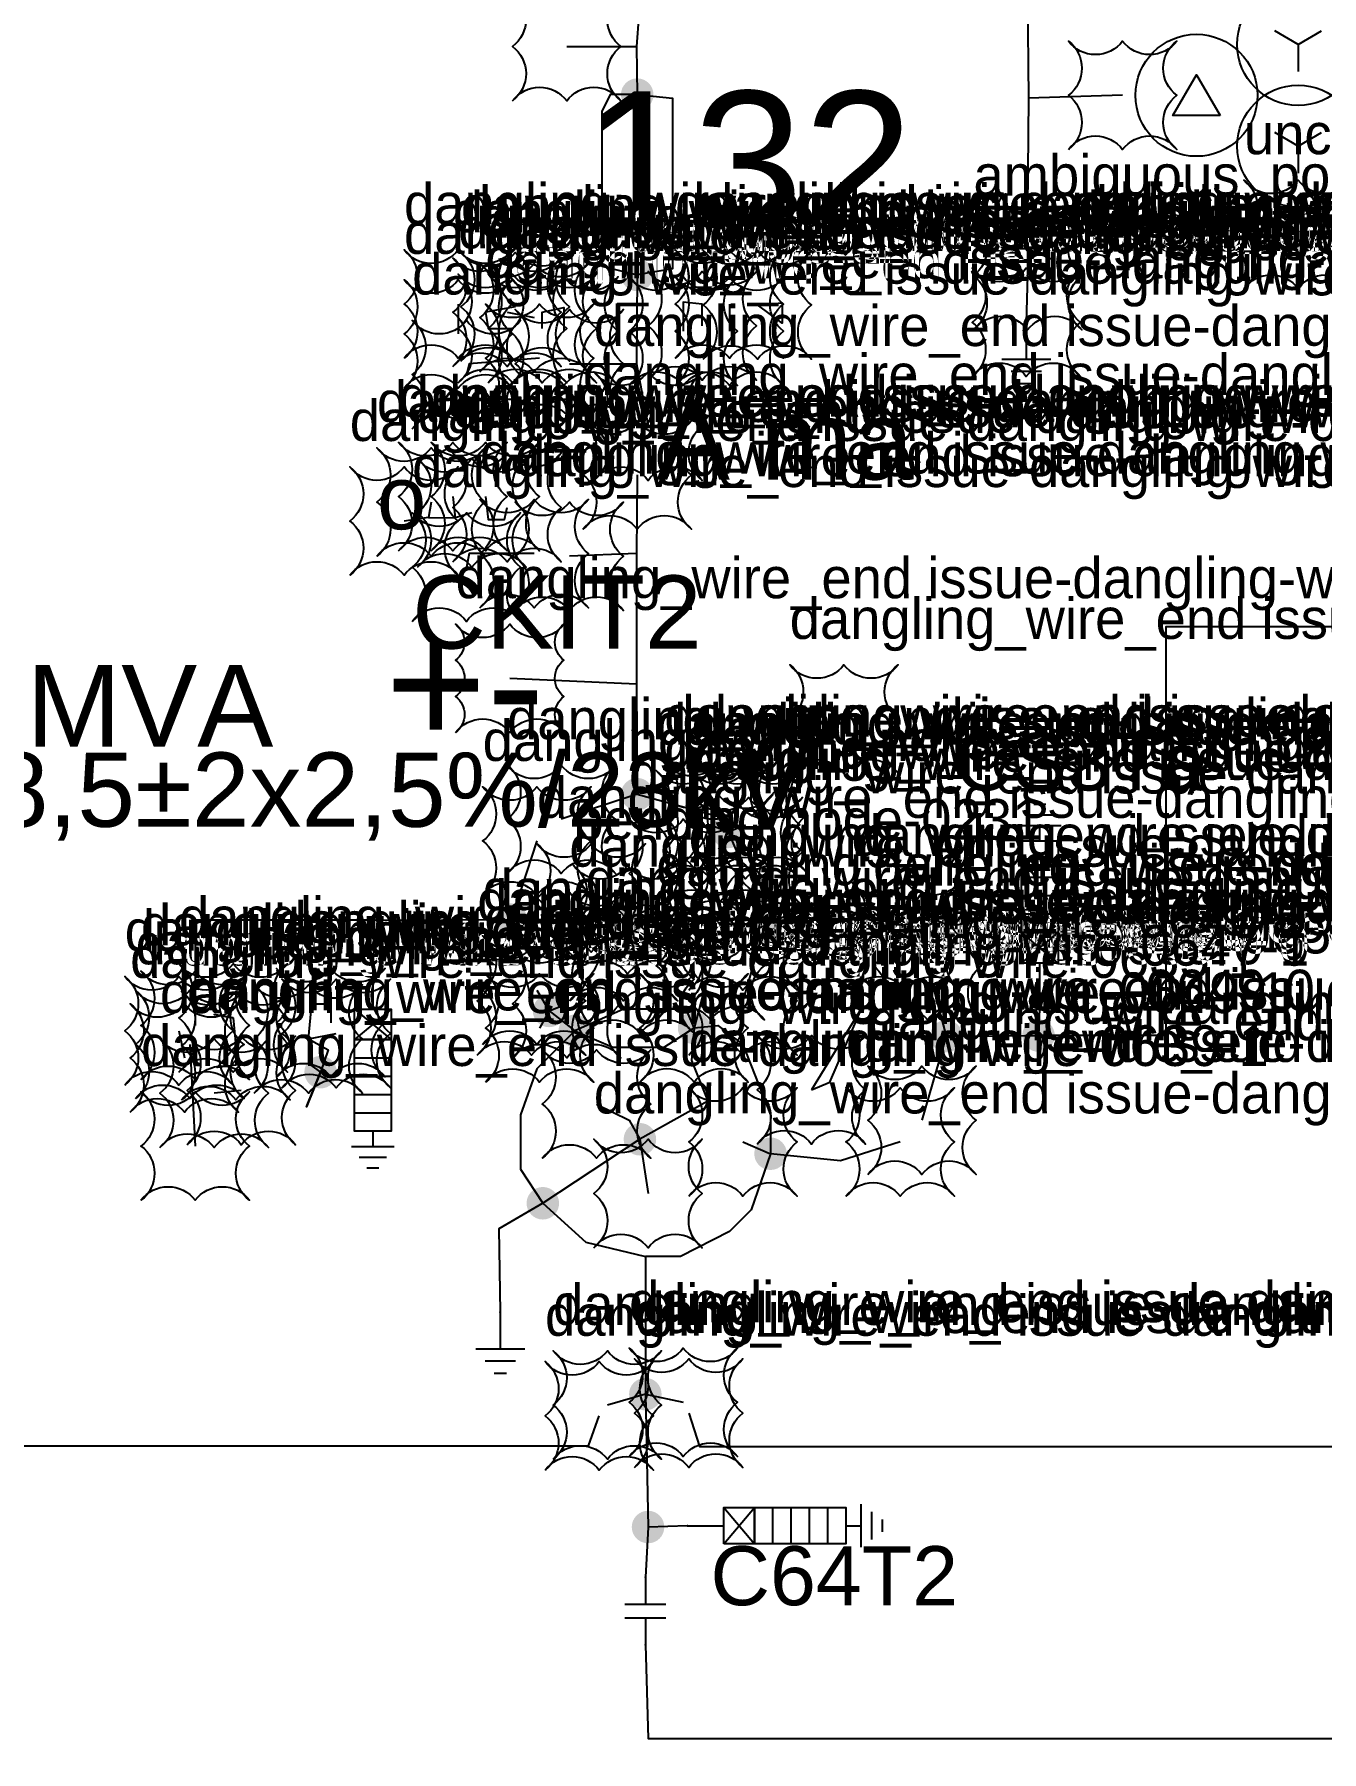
# Model space of a CAD drawing. Header units: millimetres. Extents: x -274 to 321, y 3 to 213.
# Drawn here: x 145.2 to 192.6, y 87.7 to 151 of the extents above; entities that cross this region are included whole.
import ezdxf

# ---------------------------------------------------------------- set-up
doc = ezdxf.new("R2010")
doc.units = ezdxf.units.MM
doc.layers.add('AI_REVIEW', color=2, linetype='Continuous')
doc.layers.add('TEXT', color=7, linetype='Continuous')
for name, color, linetype, lineweight in [('GROUND', 3, 'Continuous', 25), ('HV_110KV', 1, 'Continuous', 25), ('SLD_OTHER', 7, 'Continuous', 25)]:
    doc.layers.add(name, color=color, linetype=linetype, lineweight=lineweight)
doc.layers.add('SYM_PORTS', color=8, linetype='Continuous', plot=False)
doc.styles.add('SLD_TEXT', font='arial.ttf')

# ---------------------------------------------------------------- blocks, each defined once
blk = doc.blocks.new('SYM_VOLTAGE_TRANSFORMER')
at = {"lineweight": 25}
for points in [[(0, 4.625), (0, 3.625)], [(0, 1.375), (0, 2.375)], [(0, 1.375), (-0.8625, 0.875)], [(0, 1.375), (0.8625, 0.875)], [(0, -2.375), (0, -1.375)], [(0, -2.375), (-0.8625, -2.875)], [(0, -2.375), (0.8625, -2.875)]]:
    blk.add_lwpolyline(points, dxfattribs=at)
blk.add_lwpolyline([(2.875, 0.25), (4.625, 0.25), (3.75, -1.25)], close=True, dxfattribs=at)
for centre in [(0, 1.375), (3.75, -0.5), (0, -2.375)]:
    blk.add_circle(centre, 2.25, dxfattribs=at)
at = {"layer": 'SYM_PORTS'}
blk.add_point((0, 4.625), dxfattribs=at)
blk.add_attdef('DEVICE_CODE', (7, 1.625), '', height=2)
at = {"flags": 1}
blk.add_attdef('RATIO', (7, -1.375), '', height=2, dxfattribs=at)
blk = doc.blocks.new('SYM_COUPLING_CAPACITOR')
at = {"lineweight": 25}
for points in [[(0, 1.25), (0, 0.25)], [(-0.75, 0.25), (0.75, 0.25)], [(-0.75, -0.25), (0.75, -0.25)], [(0, -0.25), (0, -1.25)]]:
    blk.add_lwpolyline(points, dxfattribs=at)
at = {"layer": 'SYM_PORTS'}
for p in [(0, 1.25), (0, -1.25)]:
    blk.add_point(p, dxfattribs=at)
blk.add_attdef('DEVICE_CODE', (1.75, -1.75), '', height=2)
blk = doc.blocks.new('SYM_GROUND_SYMBOL')
at = {"lineweight": 25}
for points in [[(0, 1.25), (0, -0.25)], [(-1, -0.25), (1, -0.25)], [(-0.625, -0.75), (0.625, -0.75)], [(-0.25, -1.25), (0.25, -1.25)]]:
    blk.add_lwpolyline(points, dxfattribs=at)
at = {"layer": 'SYM_PORTS'}
blk.add_point((0, 1.25), dxfattribs=at)
blk = doc.blocks.new('SYM_SURGE_ARRESTER')
at = {"lineweight": 25}
for points in [[(0, 4), (0, 2.5)], [(-0.75, 2.5), (0.75, 1.25)], [(0.75, 2.5), (-0.75, 1.25)], [(-0.75, 0.5), (0.75, 0.5)], [(-0.75, -0.25), (0.75, -0.25)], [(-0.75, -1), (0.75, -1)], [(-0.75, -1.75), (0.75, -1.75)], [(0, -2.5), (0, -3.125)], [(-0.875, -3.125), (0.875, -3.125)], [(-0.5625, -3.5625), (0.5625, -3.5625)], [(-0.25, -4), (0.25, -4)]]:
    blk.add_lwpolyline(points, dxfattribs=at)
for points in [[(-0.75, 2.5), (0.75, 2.5), (0.75, 1.25), (-0.75, 1.25)], [(-0.75, 1.25), (0.75, 1.25), (0.75, -2.5), (-0.75, -2.5)]]:
    blk.add_lwpolyline(points, close=True, dxfattribs=at)
at = {"layer": 'SYM_PORTS'}
blk.add_point((0, 4), dxfattribs=at)
blk.add_attdef('DEVICE_CODE', (1.875, 1), '', height=2)

msp = doc.modelspace()

# ---------------------------------------------------------------- hatches: boundary and pattern name
at = {"layer": 'GROUND'}
h = msp.add_hatch(color=7, dxfattribs=at)
edge = h.paths.add_edge_path()
edge.add_arc((164.15, 115.033), 0.6, 0, 360)
h = msp.add_hatch(color=7, dxfattribs=at)
edge = h.paths.add_edge_path()
edge.add_arc((165.1, 114.3), 0.6, 0, 360)
h = msp.add_hatch(color=7, dxfattribs=at)
edge = h.paths.add_edge_path()
edge.add_arc((169.498, 114.405), 0.6, 0, 360)
h = msp.add_hatch(color=7, dxfattribs=at)
edge = h.paths.add_edge_path()
edge.add_arc((167.5, 110.3), 0.6, 0, 360)
h = msp.add_hatch(color=7, dxfattribs=at)
edge = h.paths.add_edge_path()
edge.add_arc((172.317, 109.767), 0.6, 0, 360)
h = msp.add_hatch(color=7, dxfattribs=at)
edge = h.paths.add_edge_path()
edge.add_arc((163.92, 107.94), 0.6, 0, 360)
h = msp.add_hatch(color=7, dxfattribs=at)
edge = h.paths.add_edge_path()
edge.add_arc((167.7, 100.9), 0.6, 0, 360)
h = msp.add_hatch(color=7, dxfattribs=at)
edge = h.paths.add_edge_path()
edge.add_arc((167.8, 96), 0.6, 0, 360)
at = {"layer": 'HV_110KV'}
h = msp.add_hatch(color=7, dxfattribs=at)
edge = h.paths.add_edge_path()
edge.add_arc((167.4, 148.825), 0.6, 0, 360)
h = msp.add_hatch(color=7, dxfattribs=at)
edge = h.paths.add_edge_path()
edge.add_arc((167.4, 142.175), 0.6, 0, 360)
at = {"layer": 'SLD_OTHER'}
h = msp.add_hatch(color=7, dxfattribs=at)
edge = h.paths.add_edge_path()
edge.add_arc((167.4, 123.025), 0.6, 0, 360)
h = msp.add_hatch(color=7, dxfattribs=at)
edge = h.paths.add_edge_path()
edge.add_arc((170.75, 121.633), 0.6, 0, 360)
h = msp.add_hatch(color=7, dxfattribs=at)
edge = h.paths.add_edge_path()
edge.add_arc((162.75, 118.4), 0.6, 0, 360)
h = msp.add_hatch(color=7, dxfattribs=at)
edge = h.paths.add_edge_path()
edge.add_arc((167.048, 118.395), 0.6, 0, 360)
h = msp.add_hatch(color=7, dxfattribs=at)
edge = h.paths.add_edge_path()
edge.add_arc((172.1, 118.167), 0.6, 0, 360)
h = msp.add_hatch(color=7, dxfattribs=at)
edge = h.paths.add_edge_path()
edge.add_arc((178.8, 114.1), 0.6, 0, 360)
h = msp.add_hatch(color=7, dxfattribs=at)
edge = h.paths.add_edge_path()
edge.add_arc((182.2, 114.125), 0.6, 0, 360)
h = msp.add_hatch(color=7, dxfattribs=at)
edge = h.paths.add_edge_path()
edge.add_arc((155.725, 112.775), 0.6, 0, 360)

# ---------------------------------------------------------------- linework, layer by layer
at = {"layer": 'AI_REVIEW'}
for points in [[(162.8, 148.6, -0.5), (164.8, 148.6, -0.5), (166.8, 148.6, -0.5), (166.8, 150.6, -0.5), (166.8, 152.6, -0.5), (164.8, 152.6, -0.5), (162.8, 152.6, -0.5), (162.8, 150.6, -0.5)], [(183.3, 146.8, -0.5), (185.3, 146.8, -0.5), (187.3, 146.8, -0.5), (187.3, 148.8, -0.5), (187.3, 150.8, -0.5), (185.3, 150.8, -0.5), (183.3, 150.8, -0.5), (183.3, 148.8, -0.5)], [(189.775, 141.675, -0.5), (191.775, 141.675, -0.5), (193.775, 141.675, -0.5), (193.775, 143.675, -0.5), (193.775, 145.675, -0.5), (191.775, 145.675, -0.5), (189.775, 145.675, -0.5), (189.775, 143.675, -0.5)], [(179.8, 140.15, -0.5), (181.8, 140.15, -0.5), (183.8, 140.15, -0.5), (183.8, 142.15, -0.5), (183.8, 144.15, -0.5), (181.8, 144.15, -0.5), (179.8, 144.15, -0.5), (179.8, 142.15, -0.5)], [(158.8, 139.1, -0.5), (160.8, 139.1, -0.5), (162.8, 139.1, -0.5), (162.8, 141.1, -0.5), (162.8, 143.1, -0.5), (160.8, 143.1, -0.5), (158.8, 143.1, -0.5), (158.8, 141.1, -0.5)], [(160.6, 138.8, -0.5), (162.6, 138.8, -0.5), (164.6, 138.8, -0.5), (164.6, 140.8, -0.5), (164.6, 142.8, -0.5), (162.6, 142.8, -0.5), (160.6, 142.8, -0.5), (160.6, 140.8, -0.5)], [(160.9, 139, -0.5), (162.9, 139, -0.5), (164.9, 139, -0.5), (164.9, 141, -0.5), (164.9, 143, -0.5), (162.9, 143, -0.5), (160.9, 143, -0.5), (160.9, 141, -0.5)], [(161.6, 138.6, -0.5), (163.6, 138.6, -0.5), (165.6, 138.6, -0.5), (165.6, 140.6, -0.5), (165.6, 142.6, -0.5), (163.6, 142.6, -0.5), (161.6, 142.6, -0.5), (161.6, 140.6, -0.5)], [(168.8, 139.1, -0.5), (170.8, 139.1, -0.5), (172.8, 139.1, -0.5), (172.8, 141.1, -0.5), (172.8, 143.1, -0.5), (170.8, 143.1, -0.5), (168.8, 143.1, -0.5), (168.8, 141.1, -0.5)], [(169.833, 139.067, -0.5), (171.833, 139.067, -0.5), (173.833, 139.067, -0.5), (173.833, 141.067, -0.5), (173.833, 143.067, -0.5), (171.833, 143.067, -0.5), (169.833, 143.067, -0.5), (169.833, 141.067, -0.5)], [(169.833, 139.067, -0.5), (171.833, 139.067, -0.5), (173.833, 139.067, -0.5), (173.833, 141.067, -0.5), (173.833, 143.067, -0.5), (171.833, 143.067, -0.5), (169.833, 143.067, -0.5), (169.833, 141.067, -0.5)], [(158.8, 138, -0.5), (160.8, 138, -0.5), (162.8, 138, -0.5), (162.8, 140, -0.5), (162.8, 142, -0.5), (160.8, 142, -0.5), (158.8, 142, -0.5), (158.8, 140, -0.5)], [(160.8, 138.2, -0.5), (162.8, 138.2, -0.5), (164.8, 138.2, -0.5), (164.8, 140.2, -0.5), (164.8, 142.2, -0.5), (162.8, 142.2, -0.5), (160.8, 142.2, -0.5), (160.8, 140.2, -0.5)], [(161.9, 138.2, -0.5), (163.9, 138.2, -0.5), (165.9, 138.2, -0.5), (165.9, 140.2, -0.5), (165.9, 142.2, -0.5), (163.9, 142.2, -0.5), (161.9, 142.2, -0.5), (161.9, 140.2, -0.5)], [(162.7, 138.1, -0.5), (164.7, 138.1, -0.5), (166.7, 138.1, -0.5), (166.7, 140.1, -0.5), (166.7, 142.1, -0.5), (164.7, 142.1, -0.5), (162.7, 142.1, -0.5), (162.7, 140.1, -0.5)], [(167.1, 138.1, -0.5), (169.1, 138.1, -0.5), (171.1, 138.1, -0.5), (171.1, 140.1, -0.5), (171.1, 142.1, -0.5), (169.1, 142.1, -0.5), (167.1, 142.1, -0.5), (167.1, 140.1, -0.5)], [(167.8, 138.3, -0.5), (169.8, 138.3, -0.5), (171.8, 138.3, -0.5), (171.8, 140.3, -0.5), (171.8, 142.3, -0.5), (169.8, 142.3, -0.5), (167.8, 142.3, -0.5), (167.8, 140.3, -0.5)], [(168.8, 138.1, -0.5), (170.8, 138.1, -0.5), (172.8, 138.1, -0.5), (172.8, 140.1, -0.5), (172.8, 142.1, -0.5), (170.8, 142.1, -0.5), (168.8, 142.1, -0.5), (168.8, 140.1, -0.5)], [(179.75, 138.425, -0.5), (181.75, 138.425, -0.5), (183.75, 138.425, -0.5), (183.75, 140.425, -0.5), (183.75, 142.425, -0.5), (181.75, 142.425, -0.5), (179.75, 142.425, -0.5), (179.75, 140.425, -0.5)], [(161.8, 137.1, -0.5), (163.8, 137.1, -0.5), (165.8, 137.1, -0.5), (165.8, 139.1, -0.5), (165.8, 141.1, -0.5), (163.8, 141.1, -0.5), (161.8, 141.1, -0.5), (161.8, 139.1, -0.5)], [(162.9, 136.9, -0.5), (164.9, 136.9, -0.5), (166.9, 136.9, -0.5), (166.9, 138.9, -0.5), (166.9, 140.9, -0.5), (164.9, 140.9, -0.5), (162.9, 140.9, -0.5), (162.9, 138.9, -0.5)], [(159.1, 136.5, -0.5), (161.1, 136.5, -0.5), (163.1, 136.5, -0.5), (163.1, 138.5, -0.5), (163.1, 140.5, -0.5), (161.1, 140.5, -0.5), (159.1, 140.5, -0.5), (159.1, 138.5, -0.5)], [(165.8, 134.6, -0.5), (167.8, 134.6, -0.5), (169.8, 134.6, -0.5), (169.8, 136.6, -0.5), (169.8, 138.6, -0.5), (167.8, 138.6, -0.5), (165.8, 138.6, -0.5), (165.8, 136.6, -0.5)], [(165.4, 132.8, -0.5), (167.4, 132.8, -0.5), (169.4, 132.8, -0.5), (169.4, 134.8, -0.5), (169.4, 136.8, -0.5), (167.4, 136.8, -0.5), (165.4, 136.8, -0.5), (165.4, 134.8, -0.5)], [(157.8, 131.8, -0.5), (159.8, 131.8, -0.5), (161.8, 131.8, -0.5), (161.8, 133.8, -0.5), (161.8, 135.8, -0.5), (159.8, 135.8, -0.5), (157.8, 135.8, -0.5), (157.8, 133.8, -0.5)], [(158.6, 132, -0.5), (160.6, 132, -0.5), (162.6, 132, -0.5), (162.6, 134, -0.5), (162.6, 136, -0.5), (160.6, 136, -0.5), (158.6, 136, -0.5), (158.6, 134, -0.5)], [(159.8, 132, -0.5), (161.8, 132, -0.5), (163.8, 132, -0.5), (163.8, 134, -0.5), (163.8, 136, -0.5), (161.8, 136, -0.5), (159.8, 136, -0.5), (159.8, 134, -0.5)], [(160.6, 131.6, -0.5), (162.6, 131.6, -0.5), (164.6, 131.6, -0.5), (164.6, 133.6, -0.5), (164.6, 135.6, -0.5), (162.6, 135.6, -0.5), (160.6, 135.6, -0.5), (160.6, 133.6, -0.5)], [(156.8, 131.1, -0.5), (158.8, 131.1, -0.5), (160.8, 131.1, -0.5), (160.8, 133.1, -0.5), (160.8, 135.1, -0.5), (158.8, 135.1, -0.5), (156.8, 135.1, -0.5), (156.8, 133.1, -0.5)], [(159.3, 131.4, -0.5), (161.3, 131.4, -0.5), (163.3, 131.4, -0.5), (163.3, 133.4, -0.5), (163.3, 135.4, -0.5), (161.3, 135.4, -0.5), (159.3, 135.4, -0.5), (159.3, 133.4, -0.5)], [(161.6, 129.9, -0.5), (163.6, 129.9, -0.5), (165.6, 129.9, -0.5), (165.6, 131.9, -0.5), (165.6, 133.9, -0.5), (163.6, 133.9, -0.5), (161.6, 133.9, -0.5), (161.6, 131.9, -0.5)], [(162.9, 129.8, -0.5), (164.9, 129.8, -0.5), (166.9, 129.8, -0.5), (166.9, 131.8, -0.5), (166.9, 133.8, -0.5), (164.9, 133.8, -0.5), (162.9, 133.8, -0.5), (162.9, 131.8, -0.5)], [(159.1, 129.4, -0.5), (161.1, 129.4, -0.5), (163.1, 129.4, -0.5), (163.1, 131.4, -0.5), (163.1, 133.4, -0.5), (161.1, 133.4, -0.5), (159.1, 133.4, -0.5), (159.1, 131.4, -0.5)], [(160.7, 125.3, -0.5), (162.7, 125.3, -0.5), (164.7, 125.3, -0.5), (164.7, 126.633, -0.5), (164.7, 127.967, -0.5), (164.7, 129.3, -0.5), (162.7, 129.3, -0.5), (160.7, 129.3, -0.5), (160.7, 127.967, -0.5), (160.7, 126.633, -0.5)], [(173.025, 123.8, -0.5), (175.025, 123.8, -0.5), (177.025, 123.8, -0.5), (177.025, 125.8, -0.5), (177.025, 127.8, -0.5), (175.025, 127.8, -0.5), (173.025, 127.8, -0.5), (173.025, 125.8, -0.5)], [(168.4, 120.2, -0.5), (170.4, 120.2, -0.5), (172.4, 120.2, -0.5), (172.4, 122.2, -0.5), (172.4, 124.2, -0.5), (170.4, 124.2, -0.5), (168.4, 124.2, -0.5), (168.4, 122.2, -0.5)], [(169.6, 120.2, -0.5), (171.6, 120.2, -0.5), (173.6, 120.2, -0.5), (173.6, 122.2, -0.5), (173.6, 124.2, -0.5), (171.6, 124.2, -0.5), (169.6, 124.2, -0.5), (169.6, 122.2, -0.5)], [(162.6, 120.1, -0.5), (164.6, 120.1, -0.5), (166.6, 120.1, -0.5), (166.6, 122.1, -0.5), (166.6, 124.1, -0.5), (164.6, 124.1, -0.5), (162.6, 124.1, -0.5), (162.6, 122.1, -0.5)], [(168.1, 119.9, -0.5), (170.1, 119.9, -0.5), (172.1, 119.9, -0.5), (172.1, 121.9, -0.5), (172.1, 123.9, -0.5), (170.1, 123.9, -0.5), (168.1, 123.9, -0.5), (168.1, 121.9, -0.5)], [(169.4, 119.9, -0.5), (171.4, 119.9, -0.5), (173.4, 119.9, -0.5), (173.4, 121.9, -0.5), (173.4, 123.9, -0.5), (171.4, 123.9, -0.5), (169.4, 123.9, -0.5), (169.4, 121.9, -0.5)], [(161.7, 119.3, -0.5), (163.7, 119.3, -0.5), (165.7, 119.3, -0.5), (165.7, 121.3, -0.5), (165.7, 123.3, -0.5), (163.7, 123.3, -0.5), (161.7, 123.3, -0.5), (161.7, 121.3, -0.5)], [(168.4, 119, -0.5), (170.4, 119, -0.5), (172.4, 119, -0.5), (172.4, 121, -0.5), (172.4, 123, -0.5), (170.4, 123, -0.5), (168.4, 123, -0.5), (168.4, 121, -0.5)], [(169.5, 118.9, -0.5), (171.5, 118.9, -0.5), (173.5, 118.9, -0.5), (173.5, 120.9, -0.5), (173.5, 122.9, -0.5), (171.5, 122.9, -0.5), (169.5, 122.9, -0.5), (169.5, 120.9, -0.5)], [(169.2, 118.6, -0.5), (171.2, 118.6, -0.5), (173.2, 118.6, -0.5), (173.2, 120.6, -0.5), (173.2, 122.6, -0.5), (171.2, 122.6, -0.5), (169.2, 122.6, -0.5), (169.2, 120.6, -0.5)], [(167.1, 118.1, -0.5), (169.1, 118.1, -0.5), (171.1, 118.1, -0.5), (171.1, 120.1, -0.5), (171.1, 122.1, -0.5), (169.1, 122.1, -0.5), (167.1, 122.1, -0.5), (167.1, 120.1, -0.5)], [(163.7, 117.2, -0.5), (165.7, 117.2, -0.5), (167.7, 117.2, -0.5), (167.7, 119.2, -0.5), (167.7, 121.2, -0.5), (165.7, 121.2, -0.5), (163.7, 121.2, -0.5), (163.7, 119.2, -0.5)], [(165.048, 116.395, -0.5), (167.048, 116.395, -0.5), (169.048, 116.395, -0.5), (169.048, 118.395, -0.5), (169.048, 120.395, -0.5), (167.048, 120.395, -0.5), (165.048, 120.395, -0.5), (165.048, 118.395, -0.5)], [(169.3, 115.8, -0.5), (171.3, 115.8, -0.5), (173.3, 115.8, -0.5), (173.3, 117.8, -0.5), (173.3, 119.8, -0.5), (171.3, 119.8, -0.5), (169.3, 119.8, -0.5), (169.3, 117.8, -0.5)], [(175.3, 115.8, -0.5), (177.3, 115.8, -0.5), (179.3, 115.8, -0.5), (179.3, 117.8, -0.5), (179.3, 119.8, -0.5), (177.3, 119.8, -0.5), (175.3, 119.8, -0.5), (175.3, 117.8, -0.5)], [(164.9, 115.4, -0.5), (166.9, 115.4, -0.5), (168.9, 115.4, -0.5), (168.9, 117.4, -0.5), (168.9, 119.4, -0.5), (166.9, 119.4, -0.5), (164.9, 119.4, -0.5), (164.9, 117.4, -0.5)], [(168.1, 114.7, -0.5), (170.1, 114.7, -0.5), (172.1, 114.7, -0.5), (172.1, 116.7, -0.5), (172.1, 118.7, -0.5), (170.1, 118.7, -0.5), (168.1, 118.7, -0.5), (168.1, 116.7, -0.5)], [(176.1, 114.7, -0.5), (178.1, 114.7, -0.5), (180.1, 114.7, -0.5), (180.1, 116.7, -0.5), (180.1, 118.7, -0.5), (178.1, 118.7, -0.5), (176.1, 118.7, -0.5), (176.1, 116.7, -0.5)], [(161.7, 113.8, -0.5), (163.7, 113.8, -0.5), (165.7, 113.8, -0.5), (165.7, 115.8, -0.5), (165.7, 117.8, -0.5), (163.7, 117.8, -0.5), (161.7, 117.8, -0.5), (161.7, 115.8, -0.5)], [(165.5, 114.2, -0.5), (167.5, 114.2, -0.5), (169.5, 114.2, -0.5), (169.5, 116.2, -0.5), (169.5, 118.2, -0.5), (167.5, 118.2, -0.5), (165.5, 118.2, -0.5), (165.5, 116.2, -0.5)], [(161.5, 113.4, -0.5), (163.5, 113.4, -0.5), (165.5, 113.4, -0.5), (165.5, 115.4, -0.5), (165.5, 117.4, -0.5), (163.5, 117.4, -0.5), (161.5, 117.4, -0.5), (161.5, 115.4, -0.5)], [(162.8, 113.3, -0.5), (164.8, 113.3, -0.5), (166.8, 113.3, -0.5), (166.8, 115.3, -0.5), (166.8, 117.3, -0.5), (164.8, 117.3, -0.5), (162.8, 117.3, -0.5), (162.8, 115.3, -0.5)], [(169.3, 113.4, -0.5), (171.3, 113.4, -0.5), (173.3, 113.4, -0.5), (173.3, 115.4, -0.5), (173.3, 117.4, -0.5), (171.3, 117.4, -0.5), (169.3, 117.4, -0.5), (169.3, 115.4, -0.5)], [(150.5, 112.775, -0.5), (152.5, 112.775, -0.5), (154.5, 112.775, -0.5), (154.5, 114.775, -0.5), (154.5, 116.775, -0.5), (152.5, 116.775, -0.5), (150.5, 116.775, -0.5), (150.5, 114.775, -0.5)], [(150.5, 112.775, -0.5), (152.5, 112.775, -0.5), (154.5, 112.775, -0.5), (154.5, 114.775, -0.5), (154.5, 116.775, -0.5), (152.5, 116.775, -0.5), (150.5, 116.775, -0.5), (150.5, 114.775, -0.5)], [(150.5, 112.775, -0.5), (152.5, 112.775, -0.5), (154.5, 112.775, -0.5), (154.5, 114.775, -0.5), (154.5, 116.775, -0.5), (152.5, 116.775, -0.5), (150.5, 116.775, -0.5), (150.5, 114.775, -0.5)], [(154.1, 112.6, -0.5), (156.1, 112.6, -0.5), (158.1, 112.6, -0.5), (158.1, 114.6, -0.5), (158.1, 116.6, -0.5), (156.1, 116.6, -0.5), (154.1, 116.6, -0.5), (154.1, 114.6, -0.5)], [(148.5, 112.3, -0.5), (150.5, 112.3, -0.5), (152.5, 112.3, -0.5), (152.5, 114.3, -0.5), (152.5, 116.3, -0.5), (150.5, 116.3, -0.5), (148.5, 116.3, -0.5), (148.5, 114.3, -0.5)], [(149.1, 112.5, -0.5), (151.1, 112.5, -0.5), (153.1, 112.5, -0.5), (153.1, 114.5, -0.5), (153.1, 116.5, -0.5), (151.1, 116.5, -0.5), (149.1, 116.5, -0.5), (149.1, 114.5, -0.5)], [(153.275, 112, -0.5), (155.275, 112, -0.5), (157.275, 112, -0.5), (157.275, 114, -0.5), (157.275, 116, -0.5), (155.275, 116, -0.5), (153.275, 116, -0.5), (153.275, 114, -0.5)], [(154.3, 112.2, -0.5), (156.3, 112.2, -0.5), (158.3, 112.2, -0.5), (158.3, 114.2, -0.5), (158.3, 116.2, -0.5), (156.3, 116.2, -0.5), (154.3, 116.2, -0.5), (154.3, 114.2, -0.5)], [(161.8, 112.4, -0.5), (163.8, 112.4, -0.5), (165.8, 112.4, -0.5), (165.8, 114.4, -0.5), (165.8, 116.4, -0.5), (163.8, 116.4, -0.5), (161.8, 116.4, -0.5), (161.8, 114.4, -0.5)], [(167.498, 112.405, -0.5), (169.498, 112.405, -0.5), (171.498, 112.405, -0.5), (171.498, 114.405, -0.5), (171.498, 116.405, -0.5), (169.498, 116.405, -0.5), (167.498, 116.405, -0.5), (167.498, 114.405, -0.5)], [(148.7, 111.3, -0.5), (150.7, 111.3, -0.5), (152.7, 111.3, -0.5), (152.7, 113.3, -0.5), (152.7, 115.3, -0.5), (150.7, 115.3, -0.5), (148.7, 115.3, -0.5), (148.7, 113.3, -0.5)], [(148.9, 111.8, -0.5), (150.9, 111.8, -0.5), (152.9, 111.8, -0.5), (152.9, 113.8, -0.5), (152.9, 115.8, -0.5), (150.9, 115.8, -0.5), (148.9, 115.8, -0.5), (148.9, 113.8, -0.5)], [(150.6, 111.75, -0.5), (152.6, 111.75, -0.5), (154.6, 111.75, -0.5), (154.6, 113.75, -0.5), (154.6, 115.75, -0.5), (152.6, 115.75, -0.5), (150.6, 115.75, -0.5), (150.6, 113.75, -0.5)], [(150.6, 111.75, -0.5), (152.6, 111.75, -0.5), (154.6, 111.75, -0.5), (154.6, 113.75, -0.5), (154.6, 115.75, -0.5), (152.6, 115.75, -0.5), (150.6, 115.75, -0.5), (150.6, 113.75, -0.5)], [(150.6, 111.75, -0.5), (152.6, 111.75, -0.5), (154.6, 111.75, -0.5), (154.6, 113.75, -0.5), (154.6, 115.75, -0.5), (152.6, 115.75, -0.5), (150.6, 115.75, -0.5), (150.6, 113.75, -0.5)], [(149.8, 110, -0.5), (151.8, 110, -0.5), (153.8, 110, -0.5), (153.8, 112, -0.5), (153.8, 114, -0.5), (151.8, 114, -0.5), (149.8, 114, -0.5), (149.8, 112, -0.5)], [(150.8, 110.1, -0.5), (152.8, 110.1, -0.5), (154.8, 110.1, -0.5), (154.8, 112.1, -0.5), (154.8, 114.1, -0.5), (152.8, 114.1, -0.5), (150.8, 114.1, -0.5), (150.8, 112.1, -0.5)], [(171.825, 110.125, -0.5), (173.825, 110.125, -0.5), (175.825, 110.125, -0.5), (175.825, 112.125, -0.5), (175.825, 114.125, -0.5), (173.825, 114.125, -0.5), (171.825, 114.125, -0.5), (171.825, 112.125, -0.5)], [(171.825, 110.125, -0.5), (173.825, 110.125, -0.5), (175.825, 110.125, -0.5), (175.825, 112.125, -0.5), (175.825, 114.125, -0.5), (173.825, 114.125, -0.5), (171.825, 114.125, -0.5), (171.825, 112.125, -0.5)], [(163.9, 109.6, -0.5), (165.9, 109.6, -0.5), (167.9, 109.6, -0.5), (167.9, 111.6, -0.5), (167.9, 113.6, -0.5), (165.9, 113.6, -0.5), (163.9, 113.6, -0.5), (163.9, 111.6, -0.5)], [(175.9, 109, -0.5), (177.9, 109, -0.5), (179.9, 109, -0.5), (179.9, 111, -0.5), (179.9, 113, -0.5), (177.9, 113, -0.5), (175.9, 113, -0.5), (175.9, 111, -0.5)], [(169.3, 108.2, -0.5), (171.3, 108.2, -0.5), (173.3, 108.2, -0.5), (173.3, 110.2, -0.5), (173.3, 112.2, -0.5), (171.3, 112.2, -0.5), (169.3, 112.2, -0.5), (169.3, 110.2, -0.5)], [(175.1, 108.2, -0.5), (177.1, 108.2, -0.5), (179.1, 108.2, -0.5), (179.1, 110.2, -0.5), (179.1, 112.2, -0.5), (177.1, 112.2, -0.5), (175.1, 112.2, -0.5), (175.1, 110.2, -0.5)], [(149.1, 108.05, -0.5), (151.1, 108.05, -0.5), (153.1, 108.05, -0.5), (153.1, 110.05, -0.5), (153.1, 112.05, -0.5), (151.1, 112.05, -0.5), (149.1, 112.05, -0.5), (149.1, 110.05, -0.5)], [(165.8, 106.3, -0.5), (167.8, 106.3, -0.5), (169.8, 106.3, -0.5), (169.8, 108.3, -0.5), (169.8, 110.3, -0.5), (167.8, 110.3, -0.5), (165.8, 110.3, -0.5), (165.8, 108.3, -0.5)], [(167.1, 98.6, -0.5), (169.1, 98.6, -0.5), (171.1, 98.6, -0.5), (171.1, 100.6, -0.5), (171.1, 102.6, -0.5), (169.1, 102.6, -0.5), (167.1, 102.6, -0.5), (167.1, 100.6, -0.5)], [(164, 98.1, -0.5), (166, 98.1, -0.5), (168, 98.1, -0.5), (168, 100.1, -0.5), (168, 102.1, -0.5), (166, 102.1, -0.5), (164, 102.1, -0.5), (164, 100.1, -0.5)], [(164.3, 98.5, -0.5), (166.3, 98.5, -0.5), (168.3, 98.5, -0.5), (168.3, 100.5, -0.5), (168.3, 102.5, -0.5), (166.3, 102.5, -0.5), (164.3, 102.5, -0.5), (164.3, 100.5, -0.5)], [(167.3, 98.2, -0.5), (169.3, 98.2, -0.5), (171.3, 98.2, -0.5), (171.3, 100.2, -0.5), (171.3, 102.2, -0.5), (169.3, 102.2, -0.5), (167.3, 102.2, -0.5), (167.3, 100.2, -0.5)]]:
    msp.add_lwpolyline(points, format="xyb", close=True, dxfattribs=at)
at = {"layer": 'GROUND'}
for points in [[(181.8, 142.15), (181.75, 140.425)], [(170.1, 116.7), (169.498, 114.405)], [(163.7, 115.8), (164.15, 115.033)], [(164.15, 115.033), (164.8, 115.3)], [(164.15, 115.033), (163.8, 114.4)], [(164.15, 115.033), (165.1, 114.3)], [(169.498, 114.405), (169.2, 115.1), (166.9, 115.1), (165.1, 114.3)], [(165.1, 114.3), (163.7, 112.9), (163.1, 111.2), (163.1, 109.2), (163.92, 107.94)], [(165.1, 114.3), (166.5, 113.7), (168.4, 113.7), (169.498, 114.405)], [(169.498, 114.405), (169.4, 113.2), (170, 111.7), (167.5, 110.3)], [(169.498, 114.405), (170.375, 114.5), (171.3, 113.8), (172.317, 111.2), (172.317, 109.767)], [(165.9, 111.6), (167.1, 111), (167.5, 110.3)], [(167.5, 110.3), (163.92, 107.94)], [(167.5, 110.3), (167.8, 108.3)], [(171.3, 110.2), (172.317, 109.767)], [(177.1, 110.2), (174.9, 109.5), (172.317, 109.767)], [(172.317, 109.767), (171.6, 107.7), (170.8, 106.9), (169, 105.975), (167.7, 105.975)], [(163.92, 107.94), (162.3, 107), (162.35, 103.925)], [(163.92, 107.94), (165.5, 106.5), (167.7, 105.975)], [(167.7, 105.975), (167.7, 100.9)], [(167.7, 100.9), (166.3, 100.5)], [(167.7, 100.9), (169.1, 100.6)], [(167.7, 100.9), (167.8, 96)], [(167.8, 96), (167.7, 94.15)], [(169.25, 96.05), (167.8, 96)]]:
    msp.add_lwpolyline(points, dxfattribs=at)
at = {"layer": 'HV_110KV'}
for points in [[(167.456, 151.75), (167.375, 150.6)], [(164.8, 150.6), (167.375, 150.6)], [(167.375, 150.6), (167.4, 148.825)], [(167.4, 148.825), (166.4, 148.825), (166.1, 148.2), (166.1, 142.5), (167.4, 142.175)], [(167.4, 148.825), (168.7, 148.7), (168.7, 142.4), (167.4, 142.175)], [(167.4, 142.175), (167.375, 138.9)], [(164.9, 138.9), (167.375, 138.9)], [(167.375, 138.9), (167.8, 136.6)]]:
    msp.add_lwpolyline(points, dxfattribs=at)
at = {"layer": 'SLD_OTHER'}
for points in [[(181.8, 152.45), (181.825, 148.7)], [(181.825, 148.7), (181.8, 144.65)], [(185.3, 148.8), (181.825, 148.7)], [(160.8, 141.1), (160.8, 140)], [(162.9, 141), (161.8, 140.8), (161.9, 140.2), (162.8, 140.2)], [(162.6, 140.8), (163.6, 140.6)], [(163.9, 140.2), (163.9, 140.8), (164.7, 140.975), (164.7, 140.1)], [(169.8, 140.3), (169.8, 141.1), (169.1, 141.175), (169.1, 140.1)], [(170.8, 141.1), (170.8, 140.1)], [(171.833, 141.067), (172.75, 141.15), (172.75, 140.4), (171.833, 141.067)], [(163.8, 139.1), (161.2, 138.9), (161.1, 138.5)], [(167.4, 134.8), (167.375, 131.9)], [(159.8, 133.8), (159.7, 133.225)], [(160.6, 134), (160.686, 133.214)], [(161.8, 134), (161.9, 133.16), (162.5, 133.16), (162.6, 133.6)], [(159.7, 133.225), (158.8, 133.1)], [(159.7, 133.225), (160.686, 133.214)], [(161.3, 133.4), (160.686, 133.214)], [(163.6, 131.9), (161.2, 131.9), (161.1, 131.4)], [(167.375, 131.9), (164.9, 131.8)], [(167.375, 131.9), (167.375, 127.1)], [(199.2, 126.9), (199.2, 129.2), (186.9, 129.2), (186.9, 114.125), (182.2, 114.125)], [(162.7, 127.3), (167.375, 127.1)], [(167.375, 127.1), (167.4, 123.025)], [(175.025, 125.8), (171.6, 122.2)], [(167.4, 123.025), (164.6, 122.1)], [(167.4, 123.025), (170.4, 122.2)], [(170.1, 121.9), (170.75, 121.633)], [(170.75, 121.633), (170.4, 121)], [(170.75, 121.633), (171.4, 121.9)], [(170.75, 121.633), (171.2, 120.6)], [(163.7, 121.3), (162.75, 118.4)], [(171.5, 120.9), (172.1, 118.167)], [(169.1, 120.1), (168.9, 119.325), (167.048, 118.395)], [(165.7, 119.2), (166.3, 119.2), (167.048, 118.395)], [(172.1, 118.167), (173.2, 118.7), (175.3, 118.7), (177.3, 117.8)], [(157.7, 118.375), (151.1, 118.375), (151.1, 114.5)], [(157.7, 118.375), (157.65, 116.45)], [(157.7, 118.375), (162.75, 118.4)], [(162.75, 118.4), (163.5, 115.4)], [(167.048, 118.395), (162.75, 118.4)], [(167.048, 118.395), (166.9, 117.4)], [(167.048, 118.395), (167.5, 116.2)], [(172.1, 118.167), (171.3, 117.8)], [(172.1, 118.167), (171.3, 115.4)], [(178.1, 116.7), (178.8, 114.1)], [(155.275, 114), (155.4, 115.3), (156.1, 115.3), (156.1, 114.6)], [(182.25, 115.45), (182.2, 114.125)], [(152.5, 114.775), (151.8, 114.9), (152.5, 114.775)], [(152.5, 114.775), (152.6, 113.75)], [(173.825, 112.125), (174.5, 112.4), (175.7, 115.175), (173.825, 112.125)], [(150.5, 114.3), (150.7, 113.3)], [(155.275, 114), (156.3, 114.2)], [(155.275, 114), (155.275, 113.1), (155.725, 112.775)], [(155.275, 114), (156, 113.6), (155.725, 112.775)], [(178.8, 114.1), (177.9, 111)], [(178.8, 114.1), (182.2, 114.125)], [(101.4, 113.725), (108.6, 113.725), (108.6, 99), (165.6, 99), (166, 100.1)], [(150.9, 113.8), (151.1, 110.05)], [(152.6, 113.75), (152.6, 113.033), (151.914, 112.943), (152.6, 113.75)], [(155.725, 112.775), (155.2, 111.5), (155.725, 112.775)], [(152.8, 112.1), (151.8, 112)], [(169.3, 100.2), (169.7, 98.975), (199.2, 98.975)], [(167.7, 91.65), (167.8, 88.2), (229.6, 88.2), (229.6, 46.933), (219.1, 46.933), (219, 50.55)]]:
    msp.add_lwpolyline(points, dxfattribs=at)

# ---------------------------------------------------------------- block references
at = {"layer": 'GROUND', "xscale": 0.9, "yscale": 0.9}
for p in [(181.75, 139.3), (162.35, 102.8)]:
    msp.add_blockref('SYM_GROUND_SYMBOL', p, dxfattribs=at)
at = {"layer": 'GROUND', "xscale": 0.9, "yscale": 0.9, "rotation": 90}
msp.add_blockref('SYM_SURGE_ARRESTER', (172.85, 96.05), dxfattribs=at)
at = {"layer": 'GROUND'}
msp.add_blockref('SYM_COUPLING_CAPACITOR', (167.7, 92.9), dxfattribs=at)
at = {"layer": 'HV_110KV'}
ref = msp.add_blockref('SYM_VOLTAGE_TRANSFORMER', (191.775, 148.3), dxfattribs=dict(at, rotation=180))
ref.add_attrib('DEVICE_CODE', 'TUC12', (195, 148.434), dxfattribs={"layer": 'TEXT', "height": 2.8187, "style": 'SLD_TEXT'})
at = {"layer": 'SLD_OTHER'}
msp.add_blockref('SYM_COUPLING_CAPACITOR', (181.8, 143.4), dxfattribs=at)
at = {"layer": 'SLD_OTHER', "xscale": 0.9, "yscale": 0.9, "rotation": 180}
msp.add_blockref('SYM_SURGE_ARRESTER', (182.25, 119.05), dxfattribs=at)
at = {"layer": 'SLD_OTHER', "xscale": 0.9, "yscale": 0.9}
msp.add_blockref('SYM_SURGE_ARRESTER', (157.65, 112.85), dxfattribs=at)

# ---------------------------------------------------------------- texts
at = {"layer": 'AI_REVIEW', "char_height": 1.5, "attachment_point": 7}
for s, insert in [('unconnected_port issue-unconnected-dev-TUC12-p1', (189.775, 146.175)), ('ambiguous_port_connection issue-port-wire-1293-0', (179.8, 144.65)), ('dangling_wire_end issue-dangling-wire-0688-0', (158.8, 143.6)), ('dangling_wire_end issue-dangling-wire-0706-0', (160.6, 143.3)), ('dangling_wire_end issue-dangling-wire-0709-0', (160.9, 143.5)), ('dangling_wire_end issue-dangling-wire-0706-1', (161.6, 143.1)), ('dangling_wire_end issue-dangling-wire-0809-0', (168.8, 143.6)), ('dangling_wire_end issue-dangling-wire-0813-0', (169.833, 143.567)), ('dangling_wire_end issue-dangling-wire-0813-1', (169.833, 143.567)), ('dangling_wire_end issue-dangling-wire-0688-1', (158.8, 142.5)), ('dangling_wire_end issue-dangling-wire-0709-1', (160.8, 142.7)), ('dangling_wire_end issue-dangling-wire-0722-0', (161.9, 142.7)), ('dangling_wire_end issue-dangling-wire-0722-1', (162.7, 142.6)), ('dangling_wire_end issue-dangling-wire-0802-1', (167.1, 142.6)), ('dangling_wire_end issue-dangling-wire-0802-0', (167.8, 142.8)), ('dangling_wire_end issue-dangling-wire-0809-1', (168.8, 142.6)), ('ambiguous_port_connection issue-port-wire-1293-1', (179.75, 142.925)), ('dangling_wire_end issue-dangling-wire-0721-0', (161.8, 141.6)), ('dangling_wire_end issue-dangling-wire-0733-0', (162.9, 141.4)), ('dangling_wire_end issue-dangling-wire-0721-1', (159.1, 141)), ('dangling_wire_end issue-dangling-wire-0764-1', (165.8, 139.1)), ('dangling_wire_end issue-dangling-wire-0778-0', (165.4, 137.3)), ('dangling_wire_end issue-dangling-wire-0685-0', (157.8, 136.3)), ('dangling_wire_end issue-dangling-wire-0687-0', (158.6, 136.5)), ('dangling_wire_end issue-dangling-wire-0697-0', (159.8, 136.5)), ('dangling_wire_end issue-dangling-wire-0697-1', (160.6, 136.1)), ('dangling_wire_end issue-dangling-wire-0682-1', (156.8, 135.6)), ('dangling_wire_end issue-dangling-wire-0693-0', (159.3, 135.9)), ('dangling_wire_end issue-dangling-wire-0716-0', (161.6, 134.4)), ('dangling_wire_end issue-dangling-wire-0765-1', (162.9, 134.3)), ('dangling_wire_end issue-dangling-wire-0716-1', (159.1, 133.9)), ('dangling_wire_end issue-dangling-wire-0707-0', (160.7, 129.8)), ('dangling_wire_end issue-dangling-wire-0835-0', (173.025, 128.3)), ('dangling_wire_end issue-dangling-wire-0780-1', (168.4, 124.7)), ('dangling_wire_end issue-dangling-wire-0835-1', (169.6, 124.7)), ('dangling_wire_end issue-dangling-wire-0779-1', (162.6, 124.6)), ('dangling_wire_end issue-dangling-wire-0803-0', (168.1, 124.4)), ('dangling_wire_end issue-dangling-wire-0808-1', (169.4, 124.4)), ('dangling_wire_end issue-dangling-wire-0718-0', (161.7, 123.8)), ('dangling_wire_end issue-dangling-wire-0806-1', (168.4, 123.5)), ('dangling_wire_end issue-dangling-wire-0812-0', (169.5, 123.4)), ('dangling_wire_end issue-dangling-wire-0807-1', (169.2, 123.1)), ('dangling_wire_end issue-dangling-wire-0797-0', (167.1, 122.6)), ('dangling_wire_end issue-dangling-wire-0739-0', (163.7, 121.7)), ('pending node-0231', (165.048, 120.895)), ('dangling_wire_end issue-dangling-wire-0815-1', (169.3, 120.3)), ('dangling_wire_end issue-dangling-wire-0814-1', (175.3, 120.3)), ('dangling_wire_end issue-dangling-wire-0757-1', (164.9, 119.9)), ('dangling_wire_end issue-dangling-wire-0804-0', (168.1, 119.2)), ('dangling_wire_end issue-dangling-wire-0852-0', (176.1, 119.2)), ('dangling_wire_end issue-dangling-wire-0719-0', (161.7, 118.3)), ('dangling_wire_end issue-dangling-wire-0758-1', (165.5, 118.7)), ('dangling_wire_end issue-dangling-wire-0708-1', (161.5, 117.9)), ('dangling_wire_end issue-dangling-wire-0728-1', (162.8, 117.8)), ('dangling_wire_end issue-dangling-wire-0816-1', (169.3, 117.9)), ('dangling_wire_end issue-dangling-wire-0646-0', (150.5, 117.275)), ('dangling_wire_end issue-dangling-wire-0646-1', (150.5, 117.275)), ('dangling_wire_end issue-dangling-wire-0647-0', (150.5, 117.275)), ('dangling_wire_end issue-dangling-wire-0659-1', (154.1, 117.1)), ('dangling_wire_end issue-dangling-wire-0635-0', (148.5, 116.8)), ('dangling_wire_end issue-dangling-wire-0675-1', (149.1, 117)), ('pending node-0204', (153.275, 116.5)), ('dangling_wire_end issue-dangling-wire-0657-1', (154.3, 116.7)), ('dangling_wire_end issue-dangling-wire-0726-1', (161.8, 116.9)), ('pending node-0250', (167.498, 116.905)), ('dangling_wire_end issue-dangling-wire-0635-1', (148.7, 115.8)), ('dangling_wire_end issue-dangling-wire-0639-0', (148.9, 116.3)), ('dangling_wire_end issue-dangling-wire-0647-1', (150.6, 116.25)), ('dangling_wire_end issue-dangling-wire-0648-0', (150.6, 116.25)), ('dangling_wire_end issue-dangling-wire-0648-1', (150.6, 116.25)), ('dangling_wire_end issue-dangling-wire-0649-1', (149.8, 114.5)), ('dangling_wire_end issue-dangling-wire-0649-0', (150.8, 114.6)), ('dangling_wire_end issue-dangling-wire-0820-0', (171.825, 114.625)), ('dangling_wire_end issue-dangling-wire-0820-1', (171.825, 114.625)), ('dangling_wire_end issue-dangling-wire-0740-0', (163.9, 114.1)), ('dangling_wire_end issue-dangling-wire-0855-1', (175.9, 113.5)), ('dangling_wire_end issue-dangling-wire-0810-0', (169.3, 112.7)), ('dangling_wire_end issue-dangling-wire-0849-0', (175.1, 112.7)), ('dangling_wire_end issue-dangling-wire-0639-1', (149.1, 112.55)), ('dangling_wire_end issue-dangling-wire-0783-1', (165.8, 110.8)), ('dangling_wire_end issue-dangling-wire-0787-1', (167.1, 103.1)), ('dangling_wire_end issue-dangling-wire-0437-1', (164, 102.6)), ('dangling_wire_end issue-dangling-wire-0786-1', (164.3, 103)), ('dangling_wire_end issue-dangling-wire-0798-0', (167.3, 102.7))]:
    msp.add_mtext(s, dxfattribs=dict(at, insert=insert))
at = {"layer": 'TEXT', "attachment_point": 7, "style": 'SLD_TEXT'}
for s, insert, char_height in [('132', (165.4, 143.65), 5.2283), ('A ma', (168.108, 134.589), 2.9106), ('o', (157.8, 132.762), 2.348), ('CKIT2', (159.1, 128.357), 2.6974), ('+-', (158.1, 124.824), 4.5984), ('63/63/63MVA', (128.5, 124.739), 3.01032), ('CS3Ta', (179.1, 123.134), 2.1305), ('115±9x1,78%/38,5±2x2,5%/23kV', (117, 121.315), 2.73883), ('C64T2', (170.1, 93.084), 2.179)]:
    msp.add_mtext(s, dxfattribs=dict(at, insert=insert, char_height=char_height))

doc.saveas('drawing.dxf')
